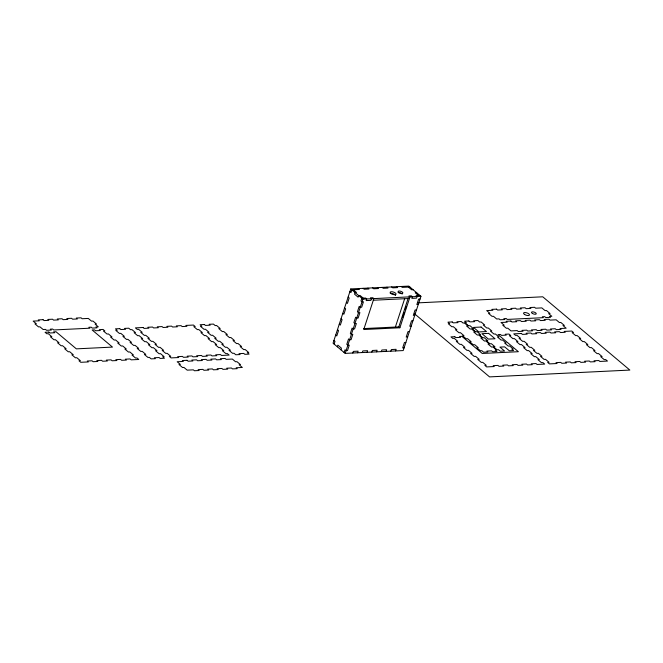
<?xml version="1.0" encoding="UTF-8"?>
<svg xmlns="http://www.w3.org/2000/svg" width="663" height="663" viewBox="0 0 663 663"><rect width="100%" height="100%" fill="white"/><g stroke="black" fill="none" stroke-linecap="round" stroke-linejoin="round"><path stroke-width="0.99" d="M350.785 288.927L333.05 343.177L345.183 353.387L403.203 350.57L420.939 296.32L408.798 286.109L350.785 288.927L362.918 299.137L420.939 296.32M334.119 344.08L335.006 341.37L333.937 340.467M337.334 346.782L337.865 345.158L341.437 348.158L340.906 349.791M344.114 352.492L345 349.774L346.069 350.677L347.503 350.611L349.277 345.183L347.843 345.257L346.774 344.354L348.547 338.926L349.616 339.829L351.042 339.763L352.815 334.334L351.39 334.401L350.321 333.506L352.094 328.077L353.164 328.981L354.589 328.906L356.363 323.486L354.937 323.552L353.868 322.649L355.641 317.229L356.711 318.132L358.136 318.058L359.91 312.638L358.484 312.704L357.415 311.801L359.189 306.381L360.258 307.276L361.683 307.209L363.457 301.781L362.031 301.856L360.962 300.952L361.849 298.242L365.653 298.052L366.722 298.955L366.191 300.579L370.949 300.356L371.479 298.723L370.41 297.82L372.788 297.712L373.857 298.607L363.747 329.528L399.888 327.771L409.999 296.85L408.93 295.955L411.309 295.839L412.378 296.734L411.847 298.367L416.596 298.135L417.135 296.502L416.057 295.607L419.861 295.416M345.183 353.387L362.918 299.137M352.799 353.023L353.329 351.39L358.086 351.166L357.548 352.791M362.305 352.559L362.835 350.934L367.592 350.702L367.062 352.326M371.819 352.094L372.349 350.47L377.106 350.238L376.576 351.862M381.324 351.63L381.863 350.006L386.612 349.774L386.081 351.407M395.438 326.867L404.604 298.831M390.839 351.175L391.369 349.542L396.126 349.31L395.596 350.942M399.888 327.771L398.819 326.876L408.292 297.886M402.615 317.453L404.206 312.571M405.275 309.314L406.162 306.604M409.867 287.013L402.259 287.377L401.19 286.482M413.082 289.714L411.657 289.781L408.441 287.079M416.654 292.714L415.229 292.789L418.436 295.491M373.327 300.24L409.469 298.483M420.052 299.03L418.618 299.104L416.853 304.524L418.278 304.458M417.939 302.867L542.748 296.8L629.85 370.07L489.559 376.891L414.342 313.616M416.505 309.886L415.079 309.952L413.306 315.381L414.731 315.306M412.958 320.735L411.532 320.801L409.759 326.229L411.184 326.155M363.714 328.583L398.819 326.876M409.411 331.583L407.985 331.649L406.212 337.077L407.637 337.011M405.864 342.431L404.438 342.506L402.665 347.926L404.09 347.86M396.433 286.714L397.502 287.609L392.753 287.841L391.676 286.946M386.927 287.17L387.996 288.074L383.239 288.306L382.17 287.402M377.413 287.634L378.482 288.538L373.725 288.77L372.656 287.866M367.899 288.098L368.976 289.002L364.219 289.234L363.142 288.33M358.393 288.562L359.462 289.466L351.854 289.83L350.967 292.54L349.898 291.645M353.28 289.764L356.495 292.466L355.061 292.532L354.531 294.165L358.103 297.165L358.633 295.541L360.059 295.466L363.274 298.168M348.125 297.065L349.194 297.969L347.42 303.397L346.351 302.494M344.578 307.922L345.647 308.817L343.873 314.245L342.804 313.342M341.031 318.77L342.1 319.665L340.326 325.094L339.257 324.19M337.484 329.619L338.553 330.522L336.779 335.942L335.71 335.047M390.242 293.436A3.1 1.218 18.1 0 1 393.383 293.85A3.1 1.218 18.1 0 1 395.529 295.507M398.082 292.723A2.478 0.97 18.1 0 1 402.159 294.082M43.02 319.674L38.263 319.906L39.332 320.809L33.15 321.107L36.366 323.809L34.94 323.884L38.504 326.884L39.929 326.818L43.145 329.519L45.523 329.403L46.592 330.307L51.349 330.075L50.28 329.171L52.659 329.055L53.728 329.959L89.87 328.202L88.801 327.298L91.179 327.182L92.248 328.086L97.005 327.853L95.928 326.95L98.306 326.834L95.099 324.132L96.525 324.066L92.953 321.058L91.527 321.132L88.312 318.431L82.129 318.729L81.06 317.826L76.303 318.058L77.38 318.961L72.623 319.193L71.554 318.29L66.797 318.522L67.866 319.425L63.109 319.657L62.04 318.754L57.283 318.986L58.352 319.889L53.595 320.113L52.526 319.218L47.769 319.45L48.847 320.345L44.09 320.577L43.02 319.674M496.546 309.149L491.789 309.381L492.858 310.276L486.675 310.582L489.891 313.284L488.465 313.35L492.037 316.35L493.463 316.284L496.67 318.986L499.048 318.87L500.126 319.773L504.875 319.541L503.805 318.638L506.184 318.522L507.253 319.425L543.395 317.668L542.326 316.765L544.704 316.649L545.773 317.552L550.53 317.32L549.461 316.417L551.84 316.301L548.624 313.599L550.05 313.533L546.486 310.533L545.052 310.599L541.845 307.897L535.663 308.196L534.593 307.3L529.836 307.524L530.906 308.428L526.149 308.66L525.079 307.756L520.322 307.988L521.391 308.892L516.643 309.124L515.565 308.22L510.808 308.452L511.886 309.356L507.129 309.588L506.06 308.685L501.303 308.917L502.372 309.82L497.615 310.044L496.546 309.149M48.863 332.08L45.059 332.271L46.849 333.771L48.275 333.704L51.847 336.705L50.413 336.771L53.985 339.779L55.41 339.705L58.982 342.713L57.557 342.779L61.129 345.779L62.554 345.713L66.118 348.713L64.692 348.788L68.264 351.788L69.69 351.721L73.261 354.722L71.836 354.788L75.4 357.796L76.833 357.722L80.397 360.73L78.972 360.796L80.762 362.296L88.37 361.932L87.292 361.028L92.049 360.796L93.127 361.7L97.875 361.468L96.806 360.564L101.563 360.332L102.632 361.236L107.389 361.004L106.32 360.1L111.077 359.868L112.146 360.771L116.903 360.539L115.826 359.636L120.583 359.412L121.652 360.307L126.409 360.075L125.34 359.18L130.097 358.948L131.166 359.843L138.774 359.479L136.992 357.979L135.567 358.045L131.995 355.045L133.42 354.97L129.849 351.97L128.423 352.036L124.859 349.036L126.285 348.97L122.713 345.962L121.288 346.036L117.716 343.028L119.141 342.962L115.577 339.962L114.144 340.028L110.58 337.028L112.006 336.953L108.434 333.953L107.008 334.019L103.436 331.019L104.862 330.953L103.08 329.445L99.276 329.635L100.345 330.53L95.588 330.762L94.519 329.867L92.14 329.983L112.486 347.097L76.344 348.854L55.999 331.74L53.62 331.856L54.689 332.751L49.94 332.983L48.863 332.08M119.721 328.641L115.445 328.848L117.227 330.348L115.801 330.414L119.373 333.423L120.799 333.348L124.371 336.356L122.945 336.423L126.509 339.423L127.934 339.357L131.506 342.357L130.081 342.431L133.653 345.431L135.078 345.365L138.65 348.365L137.216 348.431L140.788 351.44L142.213 351.365L145.785 354.374L144.36 354.44L147.932 357.44L149.357 357.374L151.139 358.874L155.424 358.666L154.346 357.763L159.103 357.539L160.173 358.434L164.457 358.227L162.667 356.727L164.101 356.661L160.529 353.652L159.103 353.727L155.532 350.719L156.957 350.652L153.385 347.652L151.96 347.719L148.396 344.719L149.821 344.644L146.25 341.644L144.824 341.71L141.252 338.71L142.678 338.644L139.114 335.635L137.68 335.71L134.117 332.702L135.542 332.635L131.97 329.635L130.545 329.702L128.763 328.202L124.478 328.409L125.547 329.312L120.799 329.544L119.721 328.641M143.026 327.505L135.418 327.878L137.2 329.378L138.625 329.312L142.197 332.312L140.771 332.378L144.343 335.387L145.769 335.312L149.341 338.321L147.915 338.387L151.479 341.387L152.904 341.321L156.476 344.321L155.051 344.395L158.623 347.395L160.048 347.329L163.62 350.329L162.186 350.396L165.758 353.404L167.184 353.329L170.756 356.338L169.33 356.404L171.112 357.904L178.72 357.531L177.651 356.636L182.408 356.404L183.477 357.307L188.234 357.075L187.165 356.172L191.922 355.94L192.991 356.843L197.748 356.611L196.671 355.708L201.428 355.476L202.497 356.379L207.254 356.147L206.185 355.244L210.942 355.012L212.011 355.915L216.768 355.683L215.699 354.788L220.447 354.556L221.525 355.451L229.133 355.086L227.343 353.586L225.917 353.652L222.354 350.652L223.779 350.578L220.207 347.578L218.782 347.644L215.21 344.644L216.635 344.578L213.072 341.569L211.638 341.644L208.074 338.636L209.5 338.569L205.928 335.569L204.502 335.635L200.93 332.635L202.356 332.561L198.792 329.561L197.367 329.627L193.795 326.627L195.22 326.561L193.439 325.052L185.822 325.425L186.9 326.329L182.143 326.561L181.074 325.657L176.317 325.889L177.386 326.793L172.629 327.016L171.56 326.121L166.803 326.353L167.872 327.249L163.123 327.481L162.045 326.586L157.297 326.809L158.366 327.713L153.609 327.945L152.54 327.041L147.783 327.273L148.852 328.177L144.095 328.409L143.026 327.505M204.37 324.522L200.093 324.729L201.875 326.237L200.45 326.304L204.022 329.304L205.447 329.238L209.019 332.238L207.594 332.312L211.157 335.312L212.583 335.246L216.155 338.246L214.729 338.312L218.301 341.321L219.726 341.246L223.298 344.254L221.865 344.321L225.437 347.321L226.862 347.255L230.434 350.255L229.008 350.329L232.58 353.329L234.006 353.263L235.788 354.763L240.072 354.556L238.995 353.652L243.752 353.42L244.821 354.324L249.106 354.117L247.316 352.608L248.749 352.542L245.177 349.542L243.752 349.608L240.18 346.608L241.605 346.534L238.034 343.533L236.608 343.6L233.044 340.6L234.47 340.533L230.898 337.525L229.473 337.6L225.901 334.591L227.326 334.525L223.762 331.525L222.329 331.591L218.765 328.591L220.191 328.516L216.619 325.516L215.193 325.583L213.411 324.083L209.127 324.29L210.196 325.193L205.447 325.425L204.37 324.522M468.865 320.975L464.589 321.19L466.371 322.69L464.945 322.757L468.509 325.757L469.943 325.69L473.506 328.691L472.081 328.765L475.653 331.765L477.078 331.699L480.65 334.699L479.225 334.765L482.788 337.774L484.214 337.699L487.786 340.707L486.36 340.774L489.932 343.774L491.358 343.707L494.93 346.708L493.504 346.782L497.068 349.782L498.493 349.716L500.283 351.216L504.56 351.009L499.919 347.105L504.676 346.873L509.317 350.777L513.593 350.57L511.811 349.07L513.237 348.995L509.673 345.995L508.239 346.061L504.676 343.061L506.101 342.995L502.529 339.986L501.104 340.061L497.532 337.053L498.957 336.986L495.394 333.986L493.96 334.053L490.396 331.052L491.822 330.978L488.25 327.978L486.824 328.044L483.252 325.044L484.678 324.978L481.114 321.969L479.689 322.044L477.899 320.536L473.622 320.751L474.691 321.646L469.934 321.878L468.865 320.975M452.199 321.953L447.915 322.16L449.705 323.66L448.279 323.735L451.843 326.735L453.277 326.668L456.84 329.668L455.415 329.735L458.987 332.743L460.412 332.669L463.984 335.677L462.559 335.743L466.122 338.743L467.548 338.677L471.12 341.677L469.694 341.752L473.266 344.752L474.691 344.685L478.263 347.685L476.83 347.752L480.402 350.76L481.827 350.686L483.617 352.194L487.893 351.978L486.824 351.083L491.581 350.851L492.65 351.755L496.927 351.539L495.145 350.039L496.57 349.973L492.999 346.973L491.573 347.039L488.009 344.039L489.435 343.964L485.863 340.964L484.438 341.031L480.866 338.031L482.291 337.964L478.727 334.956L477.294 335.03L473.73 332.022L475.156 331.956L471.584 328.956L470.158 329.022L466.586 326.022L468.012 325.947L464.448 322.947L463.023 323.014L461.233 321.514L456.956 321.721L458.025 322.624L453.268 322.856L452.199 321.953M510.875 321.058L506.118 321.29L507.187 322.193L501.004 322.491L504.22 325.193L502.794 325.268L506.366 328.268L507.792 328.202L510.999 330.903L517.181 330.605L518.259 331.5L523.008 331.268L521.938 330.373L526.695 330.141L527.765 331.036L532.522 330.812L531.453 329.909L536.21 329.677L537.279 330.58L542.036 330.348L540.958 329.445L545.715 329.213L546.784 330.116L551.541 329.884L550.472 328.981L555.229 328.749L556.298 329.652L561.055 329.42L559.986 328.516L566.169 328.218L562.953 325.516L564.379 325.45L560.807 322.442L559.381 322.516L556.174 319.815L549.992 320.113L548.914 319.21L544.166 319.442L545.235 320.345L540.478 320.577L539.409 319.674L534.651 319.906L535.721 320.809L530.964 321.033L529.894 320.138L525.137 320.37L526.215 321.265L521.458 321.497L520.389 320.602L515.632 320.826L516.701 321.729L511.944 321.961L510.875 321.058M481.114 327.05L473.506 327.423L478.86 331.931L486.468 331.558L481.114 327.05M488.614 333.356L481.951 333.68L488.382 339.091L495.037 338.768L488.614 333.356M454.768 336.696L450.964 336.879L452.746 338.387L454.18 338.312L457.743 341.321L456.318 341.387L459.89 344.387L461.315 344.321L464.887 347.321L463.462 347.395L467.025 350.396L468.451 350.329L472.023 353.329L470.597 353.396L474.169 356.404L475.595 356.329L479.167 359.338L477.741 359.404L481.305 362.404L482.73 362.338L486.302 365.338L484.877 365.412L486.659 366.912L494.266 366.54L493.197 365.636L497.954 365.412L499.024 366.308L503.781 366.075L502.711 365.18L507.468 364.948L508.538 365.843L513.295 365.62L512.217 364.716L516.974 364.484L518.052 365.388L522.8 365.156L521.731 364.252L526.488 364.02L527.557 364.923L532.314 364.691L531.245 363.788L536.002 363.556L537.071 364.459L544.679 364.086L542.898 362.586L541.464 362.661L537.9 359.653L539.326 359.586L535.754 356.586L534.328 356.653L530.756 353.652L532.182 353.578L528.618 350.578L527.193 350.644L523.621 347.644L525.046 347.578L521.474 344.569L520.049 344.644L516.477 341.636L517.911 341.569L514.339 338.569L512.913 338.636L509.341 335.635L510.767 335.561L508.985 334.061L505.181 334.243L506.25 335.147L501.493 335.379L500.424 334.475L498.046 334.591L518.391 351.713L482.25 353.47L461.904 336.348L459.525 336.464L460.594 337.368L455.837 337.6L454.768 336.696M521.358 333.497L513.75 333.862L515.532 335.37L516.958 335.296L520.53 338.296L519.104 338.37L522.676 341.37L524.101 341.304L527.665 344.304L526.24 344.379L529.812 347.379L531.237 347.304L534.809 350.313L533.384 350.379L536.947 353.387L538.381 353.313L541.944 356.313L540.519 356.387L544.091 359.387L545.516 359.321L549.088 362.321L547.663 362.396L549.445 363.896L557.053 363.523L555.984 362.62L560.741 362.388L561.81 363.291L566.567 363.059L565.489 362.164L570.246 361.932L571.324 362.827L576.072 362.595L575.003 361.7L579.76 361.468L580.829 362.371L585.586 362.139L584.517 361.236L589.274 361.004L590.343 361.907L595.101 361.675L594.023 360.771L598.78 360.539L599.849 361.443L607.465 361.07L605.675 359.57L604.25 359.644L600.678 356.636L602.103 356.57L598.54 353.57L597.114 353.636L593.542 350.636L594.968 350.561L591.396 347.561L589.971 347.627L586.399 344.627L587.832 344.561L584.26 341.553L582.835 341.627L579.263 338.619L580.689 338.553L577.117 335.553L575.691 335.619L572.128 332.619L573.553 332.544L571.763 331.044L564.155 331.417L565.224 332.312L560.475 332.544L559.398 331.649L554.649 331.873L555.718 332.776L550.961 333.008L549.892 332.105L545.135 332.337L546.204 333.24L541.447 333.472L540.378 332.569L535.621 332.801L536.698 333.704L531.941 333.937L530.864 333.033L526.115 333.265L527.184 334.169L522.427 334.392L521.358 333.497M187.049 360.307L182.292 360.539L183.361 361.434L177.178 361.741L180.394 364.443L178.969 364.509L182.532 367.517L183.966 367.443L187.173 370.145L193.356 369.846L194.425 370.75L199.182 370.518L198.113 369.614L202.87 369.382L203.939 370.286L208.696 370.053L207.627 369.15L212.384 368.918L213.453 369.821L218.21 369.589L217.132 368.694L221.89 368.462L222.959 369.357L227.716 369.125L226.647 368.23L231.404 367.998L232.473 368.901L237.23 368.669L236.161 367.766L242.343 367.468L239.128 364.766L240.553 364.691L236.981 361.691L235.556 361.758L232.348 359.056L226.166 359.354L225.089 358.459L220.34 358.691L221.409 359.586L216.652 359.818L215.583 358.923L210.826 359.147L211.895 360.05L207.138 360.282L206.069 359.379L201.312 359.611L202.389 360.515L197.632 360.747L196.555 359.843L191.806 360.075L192.875 360.979L188.118 361.211L187.049 360.307M524.673 314.544A3.1 1.218 18.1 0 0 529.455 315.024A3.1 1.218 18.1 0 0 525.403 312.563A3.1 1.218 18.1 0 0 524.673 314.544M532.414 313.45A2.478 0.97 18.1 0 0 536.234 313.831A2.478 0.97 18.1 0 0 532.994 311.867A2.478 0.97 18.1 0 0 532.414 313.45M391.278 293.726A3.1 1.218 18.1 0 0 396.051 294.206A3.1 1.218 18.1 0 0 391.999 291.745A3.1 1.218 18.1 0 0 391.278 293.726M399.01 292.632A2.478 0.97 18.1 0 0 402.839 293.013A2.478 0.97 18.1 0 0 399.598 291.049A2.478 0.97 18.1 0 0 399.01 292.632"/></g></svg>
